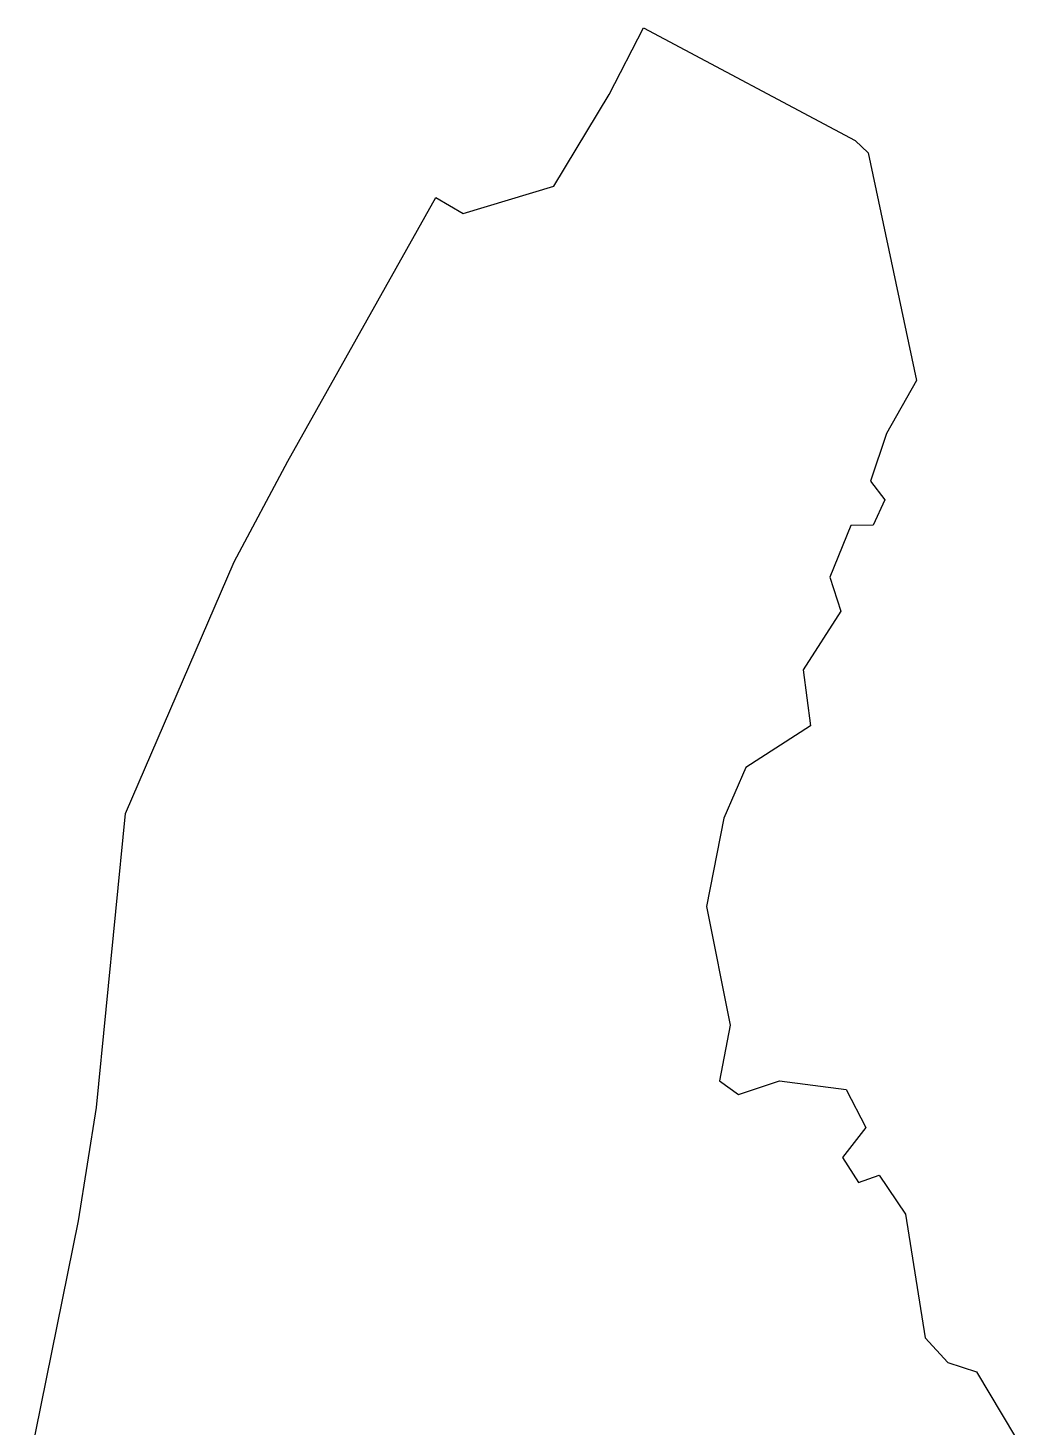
# Model space of a CAD drawing. Header units: metres. Extents: x 286961 to 289535, y 2012164 to 2016097.
# Drawn here: x 287749 to 289166, y 2014131 to 2016097 of the extents above; entities that cross this region are included whole.
import ezdxf

# ---------------------------------------------------------------- set-up
doc = ezdxf.new("R2010")
doc.units = ezdxf.units.M
doc.header["$MEASUREMENT"] = 0
doc.layers.add('village', color=3, linetype='Continuous')

msp = doc.modelspace()

# ---------------------------------------------------------------- linework, layer by layer
at = {"color": 3, "flags": 128}
msp.add_lwpolyline([(288322.4, 2015859.1), (288361, 2015836.4)], dxfattribs=at)
at = {"layer": 'village', "color": 3}
for p, q in [((288614.5, 2016097.2), (288912, 2015938.9)), ((288912, 2015938.9), (288930.4, 2015921.8)), ((288930.4, 2015921.8), (288998.5, 2015601.6)), ((288114.5, 2015488.2), (288322.4, 2015859.1)), ((288998.5, 2015601.6), (288956.1, 2015527.3)), ((288956.1, 2015527.3), (288933.6, 2015459.9)), ((288039.3, 2015346.6), (288114.5, 2015488.2)), ((288933.6, 2015459.9), (288953.6, 2015434)), ((288953.6, 2015434), (288937.3, 2015398.2)), ((288905.8, 2015397.7), (288876.6, 2015325.1)), ((288937.3, 2015398.2), (288905.8, 2015397.7)), ((287886.2, 2014993.1), (288039.3, 2015346.6)), ((288876.6, 2015325.1), (288892.1, 2015277.4)), ((288892.1, 2015277.4), (288838.8, 2015195.1)), ((288838.8, 2015195.1), (288849.1, 2015116.1)), ((288849.1, 2015116.1), (288758.4, 2015057.5)), ((288758.4, 2015057.5), (288727.6, 2014986.2)), ((287845.4, 2014579.8), (287886.2, 2014993.1)), ((288727.6, 2014986.2), (288703.3, 2014862.4)), ((288703.3, 2014862.4), (288736.4, 2014695.2)), ((288736.4, 2014695.2), (288721.2, 2014617.3)), ((288721.2, 2014617.3), (288748.3, 2014598.2)), ((288748.3, 2014598.2), (288805.9, 2014617.3)), ((288805.9, 2014617.3), (288899.4, 2014605)), ((288899.4, 2014605), (288927.1, 2014551.4)), ((287820.1, 2014420.5), (287845.4, 2014579.8)), ((288927.1, 2014551.4), (288894.2, 2014509.6)), ((288894.2, 2014509.6), (288917, 2014474.2)), ((288917, 2014474.2), (288945.8, 2014484.6)), ((288945.8, 2014484.6), (288982.8, 2014429.6)), ((287749.2, 2014068.6), (287820.1, 2014420.5)), ((288982.8, 2014429.6), (289010.3, 2014255.7)), ((289010.3, 2014255.7), (289042.4, 2014221.1)), ((289042.4, 2014221.1), (289082.5, 2014208.3)), ((289082.5, 2014208.3), (289166.4, 2014068))]:
    msp.add_line(p, q, dxfattribs=at)
msp.add_polyline3d([(288361, 2015836.4, 0), (288488.4, 2015874.6, 0), (288566.2, 2016003.7, 0), (288614.5, 2016097.2, 0), (288614.5, 2016097.2, 0)], dxfattribs=at)

doc.saveas('drawing.dxf')
